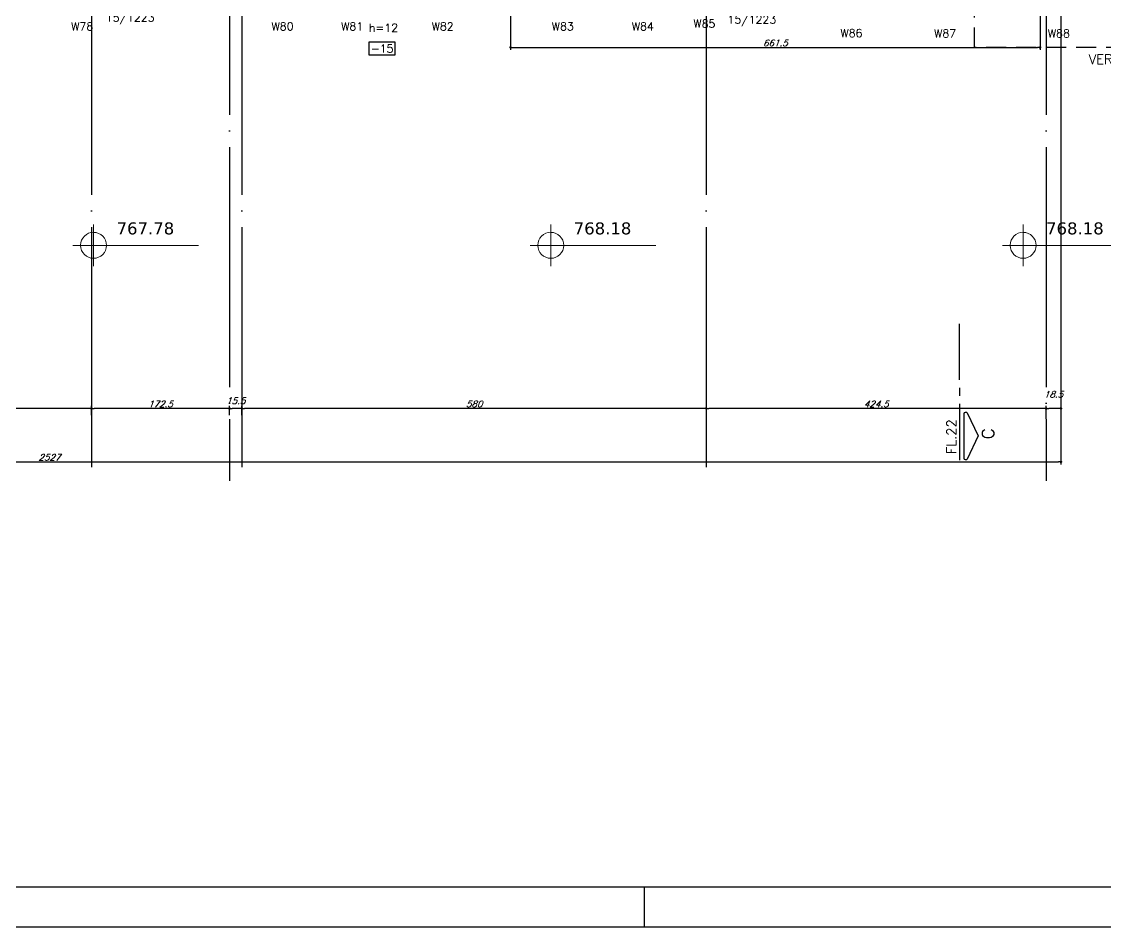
# Model space of a CAD drawing. Header units: millimetres. Extents: x -4122 to 5523, y -2094 to 2406.
# Drawn here: x 1970 to 3324, y -2094 to -963 of the extents above; entities that cross this region are included whole.
import ezdxf
from ezdxf.enums import TextEntityAlignment as Align

# ---------------------------------------------------------------- set-up
doc = ezdxf.new("R2010")
doc.units = ezdxf.units.MM
doc.header["$LTSCALE"] = 50
doc.linetypes.add('DASHED', pattern=[0.75, 0.5, -0.25])
doc.linetypes.add('EIXO', pattern=[6.8, 6, -0.4, 0, -0.4])
doc.layers.add('A-ANNO-NOTE', color=253, linetype='Continuous', lineweight=9)
for name, color, linetype in [('F-AUX-RED', 1, 'Continuous'), ('F-CORTE-INDICAÇÃO', 4, 'Continuous'), ('F-COTAS', 106, 'Continuous'), ('F-EIXO', 12, 'EIXO'), ('F-LAJES-DIM', 2, 'Continuous'), ('F-MARGEM', 1, 'Continuous'), ('F-PARC-DIM', 2, 'Continuous'), ('F-PERFIL - W310x52', 4, 'Continuous'), ('F-PILARES-NOME', 170, 'Continuous'), ('F-TEXTO', 6, 'Continuous')]:
    doc.layers.add(name, color=color, linetype=linetype)
doc.styles.add('CP-TEXT-INCL', font='simplex.shx', dxfattribs={"oblique": 20})
doc.styles.add('CP-TEXTO', font='simplex.shx')
doc.styles.add('MCP', font='simplex.shx')
doc.styles.add('ROMANS', font='simplex.shx')
doc.styles.get("Standard").update_dxf_attribs({"font": 'txt.shx'})
doc.styles.add('Verdana_3', font='verdana.ttf', dxfattribs={"height": 20})
doc.dimstyles.new('CP-COTAS-50', dxfattribs={"dimscale": 0.64, "dimtxt": 12.5, "dimasz": 5, "dimexe": 5, "dimexo": 5, "dimgap": 2.5, "dimtad": 1, "dimdec": 1, "dimdsep": 46, "dimtxsty": 'CP-TEXT-INCL', "dimblk1": 'DOT', "dimblk2": 'DOT', "dimsah": 1, "dimcen": 9, "dimclrd": 256, "dimclre": 256, "dimclrt": 256, "dimadec": 0, "dimazin": 0, "dimtfac": 1, "dimtdec": 1, "dimtmove": 2, "dimatfit": 3, "dimldrblk": 'DOT', "dimfxl": 0, "dimtolj": 1, "dimarcsym": 0})

# ---------------------------------------------------------------- blocks, each defined once
blk = doc.blocks.new('A0-4L_900')
at = {"layer": 'F-MARGEM', "color": 2}
blk.add_line((137.4, 1), (137.4, 0), dxfattribs=at)
blk.add_lwpolyline([(0, 0), (0, 90), (192.9, 90), (192.9, 0)], close=True, dxfattribs=at)
at = {"layer": 'F-MARGEM', "color": 7}
blk.add_lwpolyline([(2.5, 89), (191.9, 89), (191.9, 1), (2.5, 1)], close=True, dxfattribs=at)
blk = doc.blocks.new('*U42')
at = {"layer": 'F-LAJES-DIM', "color": 1}
blk.add_lwpolyline([(0, 0), (33, 0), (33, 16), (0, 16)], close=True, dxfattribs=at)
at = {"layer": 'F-LAJES-DIM', "style": 'MCP'}
blk.add_attdef('DIM', text='', height=10, dxfattribs=at).set_placement((16.5, 8), align=Align.MIDDLE_CENTER)
blk = doc.blocks.new('*U34')
at = {"layer": 'F-EIXO'}
blk.add_line((0, 0), (0, -3377.9), dxfattribs=at)
at = {"layer": 'F-TEXTO', "style": 'ROMANS'}
blk.add_attdef('EIXO', text='', height=17.5, rotation=360, dxfattribs=at).set_placement((0, 28.2), align=Align.MIDDLE_CENTER)
blk = doc.blocks.new('*U30')
at = {"layer": 'F-EIXO'}
blk.add_line((0, 0), (0, -3477.9), dxfattribs=at)
at = {"layer": 'F-TEXTO', "style": 'ROMANS'}
blk.add_attdef('EIXO', text='', height=17.5, rotation=360, dxfattribs=at).set_placement((0, 28.2), align=Align.MIDDLE_CENTER)
blk = doc.blocks.new('_DOT')
at = {"color": 0, "linetype": 'ByBlock'}
blk.add_line((-0.5, 0), (-1, 0), dxfattribs=at)
at = {"color": 0, "linetype": 'ByBlock', "const_width": 0.5}
blk.add_lwpolyline([(-0.25, 0, 1), (0.25, 0, 1)], format="xyb", close=True, dxfattribs=at)
blk = doc.blocks.new('*D55')
at = {"layer": 'DEFPOINTS', "color": 0, "linetype": 'Continuous', "transparency": 16777216}
for p in [(3268.5, -944.5), (741.5, -1374.5), (3268.5, -1512.9)]:
    blk.add_point(p, dxfattribs=at)
at = {"layer": 'F-COTAS', "linetype": 'Continuous', "lineweight": -2, "transparency": 16777216}
for p, q in [((3268.5, -947.7), (3268.5, -1516.1)), ((741.5, -1377.7), (741.5, -1516.1)), ((744.7, -1512.9), (3265.3, -1512.9))]:
    blk.add_line(p, q, dxfattribs=at)
at = {"layer": 'F-COTAS', "linetype": 'Continuous', "lineweight": -2, "transparency": 16777216, "xscale": 3.2, "yscale": 3.2, "zscale": 3.2, "rotation": 180}
blk.add_blockref('_DOT', (741.5, -1512.9), dxfattribs=at)
at = {"layer": 'F-COTAS', "linetype": 'Continuous', "lineweight": -2, "transparency": 16777216, "xscale": 3.2, "yscale": 3.2, "zscale": 3.2}
blk.add_blockref('_DOT', (3268.5, -1512.9), dxfattribs=at)
at = {"layer": 'F-COTAS', "linetype": 'Continuous', "transparency": 16777216, "insert": (2005, -1507.3), "char_height": 8, "attachment_point": 5, "style": 'CP-TEXT-INCL'}
blk.add_mtext('\\A1;2527', dxfattribs=at)
blk = doc.blocks.new('*D56')
at = {"layer": 'DEFPOINTS', "color": 0, "linetype": 'Continuous', "transparency": 16777216}
for p in [(3268.5, -944.5), (3250, -1446.2), (3250, -1462.5)]:
    blk.add_point(p, dxfattribs=at)
at = {"layer": 'F-COTAS', "linetype": 'Continuous', "lineweight": -2, "transparency": 16777216}
for p, q in [((3268.5, -947.7), (3268.5, -1449.4)), ((3250, -1459.3), (3250, -1443)), ((3265.3, -1446.2), (3253.2, -1446.2))]:
    blk.add_line(p, q, dxfattribs=at)
at = {"layer": 'F-COTAS', "linetype": 'Continuous', "lineweight": -2, "transparency": 16777216, "xscale": 3.2, "yscale": 3.2, "zscale": 3.2, "rotation": 180}
blk.add_blockref('_DOT', (3250, -1446.2), dxfattribs=at)
at = {"layer": 'F-COTAS', "linetype": 'Continuous', "lineweight": -2, "transparency": 16777216, "xscale": 3.2, "yscale": 3.2, "zscale": 3.2}
blk.add_blockref('_DOT', (3268.5, -1446.2), dxfattribs=at)
at = {"layer": 'F-COTAS', "linetype": 'Continuous', "transparency": 16777216, "insert": (3259.2, -1428.6), "char_height": 8, "attachment_point": 5, "style": 'CP-TEXT-INCL'}
blk.add_mtext('\\A1;18.5', dxfattribs=at)
blk = doc.blocks.new('*D57')
at = {"layer": 'DEFPOINTS', "color": 0, "linetype": 'Continuous', "transparency": 16777216}
for p in [(2825.5, -1446.2), (2825.5, -1446.2), (3250, -1462.5)]:
    blk.add_point(p, dxfattribs=at)
at = {"layer": 'F-COTAS', "linetype": 'Continuous', "lineweight": -2, "transparency": 16777216}
for p, q in [((3246.8, -1446.2), (2828.7, -1446.2)), ((3250, -1459.3), (3250, -1443))]:
    blk.add_line(p, q, dxfattribs=at)
at = {"layer": 'F-COTAS', "linetype": 'Continuous', "lineweight": -2, "transparency": 16777216, "xscale": 3.2, "yscale": 3.2, "zscale": 3.2, "rotation": 180}
blk.add_blockref('_DOT', (2825.5, -1446.2), dxfattribs=at)
at = {"layer": 'F-COTAS', "linetype": 'Continuous', "lineweight": -2, "transparency": 16777216, "xscale": 3.2, "yscale": 3.2, "zscale": 3.2}
blk.add_blockref('_DOT', (3250, -1446.2), dxfattribs=at)
at = {"layer": 'F-COTAS', "linetype": 'Continuous', "transparency": 16777216, "insert": (3037.7, -1440.6), "char_height": 8, "attachment_point": 5, "style": 'CP-TEXT-INCL'}
blk.add_mtext('\\A1;424.5', dxfattribs=at)
blk = doc.blocks.new('*D58')
at = {"layer": 'DEFPOINTS', "color": 0, "linetype": 'Continuous', "transparency": 16777216}
for p in [(2245.5, -1446.2), (2825.5, -1446.2), (2245.5, -1457.8)]:
    blk.add_point(p, dxfattribs=at)
at = {"layer": 'F-COTAS', "linetype": 'Continuous', "lineweight": -2, "transparency": 16777216}
for p, q in [((2245.5, -1454.6), (2245.5, -1443)), ((2822.3, -1446.2), (2248.7, -1446.2))]:
    blk.add_line(p, q, dxfattribs=at)
at = {"layer": 'F-COTAS', "linetype": 'Continuous', "lineweight": -2, "transparency": 16777216, "xscale": 3.2, "yscale": 3.2, "zscale": 3.2, "rotation": 180}
blk.add_blockref('_DOT', (2245.5, -1446.2), dxfattribs=at)
at = {"layer": 'F-COTAS', "linetype": 'Continuous', "lineweight": -2, "transparency": 16777216, "xscale": 3.2, "yscale": 3.2, "zscale": 3.2}
blk.add_blockref('_DOT', (2825.5, -1446.2), dxfattribs=at)
at = {"layer": 'F-COTAS', "linetype": 'Continuous', "transparency": 16777216, "insert": (2535.5, -1440.6), "char_height": 8, "attachment_point": 5, "style": 'CP-TEXT-INCL'}
blk.add_mtext('\\A1;580', dxfattribs=at)
blk = doc.blocks.new('*D59')
at = {"layer": 'DEFPOINTS', "color": 0, "linetype": 'Continuous', "transparency": 16777216}
for p in [(2230, -1446.2), (2230, -1457.8), (2245.5, -1457.8)]:
    blk.add_point(p, dxfattribs=at)
at = {"layer": 'F-COTAS', "linetype": 'Continuous', "lineweight": -2, "transparency": 16777216}
for p, q in [((2230, -1454.6), (2230, -1443)), ((2242.3, -1446.2), (2233.2, -1446.2)), ((2245.5, -1454.6), (2245.5, -1443))]:
    blk.add_line(p, q, dxfattribs=at)
at = {"layer": 'F-COTAS', "linetype": 'Continuous', "lineweight": -2, "transparency": 16777216, "xscale": 3.2, "yscale": 3.2, "zscale": 3.2, "rotation": 180}
blk.add_blockref('_DOT', (2230, -1446.2), dxfattribs=at)
at = {"layer": 'F-COTAS', "linetype": 'Continuous', "lineweight": -2, "transparency": 16777216, "xscale": 3.2, "yscale": 3.2, "zscale": 3.2}
blk.add_blockref('_DOT', (2245.5, -1446.2), dxfattribs=at)
at = {"layer": 'F-COTAS', "linetype": 'Continuous', "transparency": 16777216, "insert": (2237.7, -1436.6), "char_height": 8, "attachment_point": 5, "style": 'CP-TEXT-INCL'}
blk.add_mtext('\\A1;15.5', dxfattribs=at)
blk = doc.blocks.new('*D60')
at = {"layer": 'DEFPOINTS', "color": 0, "linetype": 'Continuous', "transparency": 16777216}
for p in [(2057.5, -1446.2), (2057.5, -1457.8), (2230, -1457.8)]:
    blk.add_point(p, dxfattribs=at)
at = {"layer": 'F-COTAS', "linetype": 'Continuous', "lineweight": -2, "transparency": 16777216}
for p, q in [((2057.5, -1454.6), (2057.5, -1443)), ((2226.8, -1446.2), (2060.7, -1446.2)), ((2230, -1454.6), (2230, -1443))]:
    blk.add_line(p, q, dxfattribs=at)
at = {"layer": 'F-COTAS', "linetype": 'Continuous', "lineweight": -2, "transparency": 16777216, "xscale": 3.2, "yscale": 3.2, "zscale": 3.2, "rotation": 180}
blk.add_blockref('_DOT', (2057.5, -1446.2), dxfattribs=at)
at = {"layer": 'F-COTAS', "linetype": 'Continuous', "lineweight": -2, "transparency": 16777216, "xscale": 3.2, "yscale": 3.2, "zscale": 3.2}
blk.add_blockref('_DOT', (2230, -1446.2), dxfattribs=at)
at = {"layer": 'F-COTAS', "linetype": 'Continuous', "transparency": 16777216, "insert": (2143.7, -1440.6), "char_height": 8, "attachment_point": 5, "style": 'CP-TEXT-INCL'}
blk.add_mtext('\\A1;172.5', dxfattribs=at)
blk = doc.blocks.new('*D61')
at = {"layer": 'DEFPOINTS', "color": 0, "linetype": 'Continuous', "transparency": 16777216}
for p in [(1565.5, -1446.2), (1565.5, -1457.8), (2057.5, -1457.8)]:
    blk.add_point(p, dxfattribs=at)
at = {"layer": 'F-COTAS', "linetype": 'Continuous', "lineweight": -2, "transparency": 16777216}
for p, q in [((1565.5, -1454.6), (1565.5, -1443)), ((2054.3, -1446.2), (1568.7, -1446.2)), ((2057.5, -1454.6), (2057.5, -1443))]:
    blk.add_line(p, q, dxfattribs=at)
at = {"layer": 'F-COTAS', "linetype": 'Continuous', "lineweight": -2, "transparency": 16777216, "xscale": 3.2, "yscale": 3.2, "zscale": 3.2, "rotation": 180}
blk.add_blockref('_DOT', (1565.5, -1446.2), dxfattribs=at)
at = {"layer": 'F-COTAS', "linetype": 'Continuous', "lineweight": -2, "transparency": 16777216, "xscale": 3.2, "yscale": 3.2, "zscale": 3.2}
blk.add_blockref('_DOT', (2057.5, -1446.2), dxfattribs=at)
at = {"layer": 'F-COTAS', "linetype": 'Continuous', "transparency": 16777216, "insert": (1811.5, -1440.6), "char_height": 8, "attachment_point": 5, "style": 'CP-TEXT-INCL'}
blk.add_mtext('\\A1;492', dxfattribs=at)
blk = doc.blocks.new('*U39')
at = {"layer": 'F-CORTE-INDICAÇÃO'}
for p, q in [((70, 0), (0, 0)), ((80, 0), (90, 0)), ((100, 0), (170, 0))]:
    blk.add_line(p, q, dxfattribs=at)
blk.add_lwpolyline([(112, 6, -0.802585), (111.2, 9.8), (140, 23.3), (168.8, 9.8, -0.802585), (168, 6)], format="xyb", close=True, dxfattribs=at)
at = {"layer": 'F-CORTE-INDICAÇÃO', "style": 'ROMANS'}
blk.add_attdef('CORTE', text='', height=15, dxfattribs=at).set_placement((140, 35.8), align=Align.MIDDLE_CENTER)
at = {"layer": 'F-CORTE-INDICAÇÃO', "color": 2, "style": 'ROMANS'}
blk.add_attdef('FOLHA', text='', height=12, dxfattribs=at).set_placement((80.5, -10), align=Align.MIDDLE_CENTER)
blk = doc.blocks.new('LGN-COTA - LGN-COTA-475391-Térreo')
at = {"layer": 'A-ANNO-NOTE'}
for p, q in [((-0.009, -0.238), (-0.009, 0.28)), ((-0.268, 0.021), (1.302, 0.021))]:
    blk.add_line(p, q, dxfattribs=at)
for centre, start, end in [((-0.009, 0.022), 90, 180), ((-0.009, 0.021), 360, 90), ((-0.009, 0.021), 180, 270), ((-0.009, 0.021), 270, 0)]:
    blk.add_arc(centre, 0.162, start, end, dxfattribs=at)
blk = doc.blocks.new('zw$7512')
at = {"layer": 'A-ANNO-NOTE', "xscale": 100, "yscale": 100, "zscale": 100}
for p in [(2260.6, -1458.5), (2831.6, -1458.5), (3421.6, -1458.5)]:
    blk.add_blockref('LGN-COTA - LGN-COTA-475391-Térreo', p, dxfattribs=at)
at = {"layer": 'A-ANNO-NOTE', "style": 'Verdana_3'}
for s, p in [('767.78', (2288.4, -1442.7)), ('768.18', (2859.4, -1442.7)), ('768.18', (3449.4, -1442.7))]:
    blk.add_text(s, height=15, dxfattribs=at).set_placement(p)
blk = doc.blocks.new('A$C44D756D9')
at = {"layer": 'F-PILARES-NOME'}
for s, p in [('W85', (6134.4, -2459.9)), ('W78', (5357.3, -2463.3)), ('W80', (5607.5, -2463.3)), ('W81', (5694.5, -2463.3)), ('W82', (5807.5, -2463.3)), ('W83', (5957.5, -2463.3)), ('W84', (6057.5, -2463.3)), ('W86', (6318.1, -2471.7)), ('W87', (6435.1, -2472.1)), ('W88', (6577.2, -2472.1))]:
    blk.add_text(s, height=10, dxfattribs=at).set_placement(p)
blk = doc.blocks.new('*D376')
at = {"layer": 'DEFPOINTS', "color": 0, "transparency": 16777216}
for p in [(2581, -944.5), (3242.4, -944.5), (3242.4, -995.1)]:
    blk.add_point(p, dxfattribs=at)
at = {"layer": 'F-COTAS', "lineweight": -2, "transparency": 16777216}
for p, q in [((2581, -947.7), (2581, -998.3)), ((3242.4, -947.7), (3242.4, -998.3)), ((2584.2, -995.1), (3239.2, -995.1))]:
    blk.add_line(p, q, dxfattribs=at)
at = {"layer": 'F-COTAS', "lineweight": -2, "transparency": 16777216, "xscale": 3.2, "yscale": 3.2, "zscale": 3.2, "rotation": 180}
blk.add_blockref('_DOT', (2581, -995.1), dxfattribs=at)
at = {"layer": 'F-COTAS', "lineweight": -2, "transparency": 16777216, "xscale": 3.2, "yscale": 3.2, "zscale": 3.2}
blk.add_blockref('_DOT', (3242.4, -995.1), dxfattribs=at)
at = {"layer": 'F-COTAS', "transparency": 16777216, "insert": (2911.7, -989.5), "char_height": 8, "attachment_point": 5, "style": 'CP-TEXT-INCL'}
blk.add_mtext('\\A1;661.5', dxfattribs=at)

msp = doc.modelspace()

# ---------------------------------------------------------------- linework, layer by layer
at = {"layer": 'F-AUX-RED', "color": 4, "linetype": 'DASHED'}
msp.add_lwpolyline([(3160.639, -995.08), (3160.639, -181.224), (3499.993, -181.224), (3499.993, -995.08), (3160.639, -995.08)], dxfattribs=at)

# ---------------------------------------------------------------- block references
at = {"layer": 'A-ANNO-NOTE', "linetype": 'Continuous'}
msp.add_blockref('zw$7512', (-199.5, 214), dxfattribs=at)
at = {"layer": 'F-CORTE-INDICAÇÃO', "linetype": 'Continuous'}
ref = msp.add_blockref('*U39', (3141.654, -1340.597), dxfattribs=dict(at, rotation=270))
ref.add_attrib('FOLHA', 'FL.22', dxfattribs={"color": 2, "height": 12, "rotation": 90, "style": 'ROMANS'}).set_placement((3131.654, -1481.624), align=Align.MIDDLE_CENTER)
ref.add_attrib('CORTE', 'C', dxfattribs={"height": 15, "rotation": 90, "style": 'ROMANS'}).set_placement((3177.417, -1477.74), align=Align.MIDDLE_CENTER)
at = {"layer": 'F-EIXO', "linetype": 'Continuous'}
for name, p in [('*U30', (2230, 1941.357)), ('*U30', (3250, 1941.357)), ('*U34', (2057.5, 1841.357)), ('*U34', (2245.5, 1841.357)), ('*U34', (2825.5, 1841.357))]:
    msp.add_blockref(name, p, dxfattribs=at)
at = {"layer": 'F-LAJES-DIM', "linetype": 'Continuous'}
msp.add_blockref('*U42', (2404.066, -1004.523), dxfattribs=at).add_auto_attribs({'DIM': '-15'})
at = {"layer": 'F-MARGEM', "linetype": 'Continuous', "xscale": 50, "yscale": 50, "zscale": 50}
msp.add_blockref('A0-4L_900', (-4122.166, -2094.493), dxfattribs=at)
at = {"layer": 'F-PERFIL - W310x52'}
msp.add_blockref('A$C44D756D9', (-3325, 1489.5), dxfattribs=at)

# ---------------------------------------------------------------- texts
at = {"layer": 'F-LAJES-DIM', "linetype": 'Continuous', "style": 'MCP'}
msp.add_text('h=12', height=10, dxfattribs=at).set_placement((2404.066, -975.623))
at = {"layer": 'F-PARC-DIM', "style": 'MCP'}
for p in [(2075.448, -962.92), (2851.946, -965.269)]:
    msp.add_text('15/1223', height=10, dxfattribs=at).set_placement(p)
at = {"layer": 'F-TEXTO', "color": 3, "insert": (3144.92, -1003.851), "char_height": 12, "width": 687.52044, "attachment_point": 1, "style": 'CP-TEXTO'}
msp.add_mtext('\\pi158.33165;VER FORMA DETALHE TAMPA VENTILAÇÃO', dxfattribs=at)

# ---------------------------------------------------------------- dimensions: what is measured, and where the dimension line sits
at = {"layer": 'F-COTAS', "linetype": 'Continuous'}
for base, p1, p2, picture, middle in [((3268.5, -1512.867), (741.5, -1374.5), (3268.5, -944.5), '*D55', (2005, -1507.267)), ((3250, -1446.152), (3268.5, -944.5), (3250, -1462.526), '*D56', (3259.25, -1428.552)), ((2230, -1446.152), (2245.5, -1457.806), (2230, -1457.806), '*D59', (2237.75, -1436.552)), ((1565.5, -1446.152), (2057.5, -1457.806), (1565.5, -1457.806), '*D61', (1811.5, -1440.552)), ((2057.5, -1446.152), (2230, -1457.806), (2057.5, -1457.806), '*D60', (2143.75, -1440.552)), ((2245.5, -1446.152), (2825.5, -1446.152), (2245.5, -1457.806), '*D58', (2535.5, -1440.552)), ((2825.5, -1446.152), (3250, -1462.526), (2825.5, -1446.152), '*D57', (3037.75, -1440.552))]:
    dim = msp.add_linear_dim(base=base, p1=p1, p2=p2, dimstyle='CP-COTAS-50', dxfattribs=at)
    dim.commit()
    dim.dimension.update_dxf_attribs({"geometry": picture, "text_midpoint": middle})
at = {"layer": 'F-COTAS'}
dim = msp.add_linear_dim(base=(3242.45, -995.079875787), p1=(2581, -944.5), p2=(3242.45, -944.5), dimstyle='CP-COTAS-50', override={"dimfxl": 7.5}, dxfattribs=at)
dim.commit()
dim.dimension.update_dxf_attribs({"geometry": '*D376', "text_midpoint": (2911.725, -989.479875787)})

doc.saveas('drawing.dxf')
